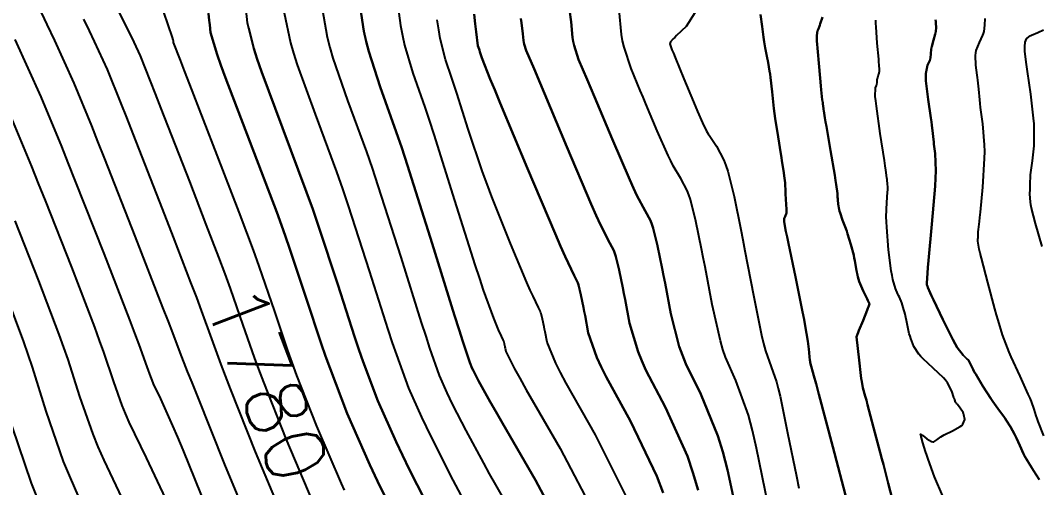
# Model space of a CAD drawing. Header units: metres. Extents: x 837476 to 838477, y 1189012 to 1191014.
# Drawn here: x 837810.4 to 837875.4, y 1189951.6 to 1189981.5 of the extents above; entities that cross this region are included whole.
import ezdxf

# ---------------------------------------------------------------- set-up
doc = ezdxf.new("R2010")
doc.units = ezdxf.units.M
doc.header["$LTSCALE"] = 0.3
doc.layers.add('COTAS 10', color=1, linetype='Continuous')
doc.layers.add('COTAS INT', color=252, linetype='Continuous')
doc.styles.get("Standard").update_dxf_attribs({"font": 'simplex.shx'})

msp = doc.modelspace()

# ---------------------------------------------------------------- linework, layer by layer
at = {"layer": 'COTAS 10'}
for points in [[(837829.044, 1189950.679), (837827.325, 1189954.726), (837825.892, 1189958.352), (837825.577, 1189959.178), (837825.298, 1189959.926), (837824.585, 1189961.985), (837823.768, 1189964.339), (837823.423, 1189965.273), (837823.027, 1189966.33), (837822.227, 1189968.414), (837821.167, 1189971.167), (837819.348, 1189975.825), (837818.978, 1189976.769), (837818.665, 1189977.563), (837818.018, 1189979.182), (837817.621, 1189980.056), (837817.466, 1189980.38), (837817.291, 1189980.74), (837816.498, 1189982.338)], [(837829.56, 1189982.569), (837829.945, 1189980.389), (837830.115, 1189979.727), (837830.312, 1189979.039), (837831.251, 1189976.339), (837832.45, 1189973.061), (837832.811, 1189972.008), (837833.185, 1189970.892), (837834.64, 1189966.339), (837835.95, 1189962.161), (837836.233, 1189961.282), (837836.482, 1189960.524), (837837.09, 1189958.789), (837837.583, 1189957.672), (837837.759, 1189957.303), (837837.952, 1189956.908), (837838.789, 1189955.267), (837839.917, 1189953.183), (837840.293, 1189952.509), (837840.696, 1189951.793), (837842.382, 1189948.859)], [(837829.56, 1189982.569), (837829.945, 1189980.389), (837830.115, 1189979.727), (837830.312, 1189979.039), (837831.251, 1189976.339), (837832.45, 1189973.061), (837832.811, 1189972.008), (837833.185, 1189970.892), (837834.64, 1189966.339), (837835.95, 1189962.161), (837836.233, 1189961.282), (837836.482, 1189960.524), (837837.09, 1189958.789), (837837.583, 1189957.672), (837837.759, 1189957.303), (837837.952, 1189956.908), (837838.789, 1189955.267), (837839.917, 1189953.183), (837840.293, 1189952.509), (837840.696, 1189951.793), (837842.382, 1189948.859)], [(837842.302, 1189981.57), (837842.355, 1189981.296), (837842.445, 1189980.603), (837842.484, 1189980.16), (837842.505, 1189980.043), (837842.53, 1189979.929), (837842.657, 1189979.541), (837843.15, 1189978.37), (837845.249, 1189973.38), (837846.808, 1189969.728), (837847.128, 1189969), (837847.401, 1189968.395), (837847.982, 1189967.236), (837848.236, 1189966.752), (837848.303, 1189966.574), (837848.368, 1189966.376), (837848.588, 1189965.502), (837848.816, 1189964.373), (837848.887, 1189964.016), (837848.96, 1189963.638), (837849.252, 1189962.112), (837849.794, 1189960.28), (837850.026, 1189959.71), (837850.293, 1189959.112), (837851.552, 1189956.728), (837852.944, 1189953.635), (837853.294, 1189952.591), (837853.63, 1189951.466)], [(837853.63, 1189951.466), (837853.294, 1189952.591), (837852.944, 1189953.635), (837851.552, 1189956.728), (837850.293, 1189959.112), (837850.026, 1189959.71), (837849.794, 1189960.28), (837849.252, 1189962.112), (837848.96, 1189963.638), (837848.887, 1189964.016), (837848.816, 1189964.373), (837848.588, 1189965.502), (837848.368, 1189966.376), (837848.303, 1189966.574), (837848.236, 1189966.752), (837847.982, 1189967.236), (837847.401, 1189968.395), (837847.128, 1189969), (837846.808, 1189969.728), (837845.249, 1189973.38), (837843.15, 1189978.37), (837842.657, 1189979.541), (837842.53, 1189979.929), (837842.505, 1189980.043), (837842.484, 1189980.16), (837842.445, 1189980.603), (837842.355, 1189981.296), (837842.302, 1189981.57)], [(837866.041, 1189950.847), (837865.756, 1189951.897), (837865.453, 1189953.091), (837865.356, 1189953.468), (837865.252, 1189953.865), (837864.83, 1189955.465), (837864.446, 1189956.905), (837864.366, 1189957.201), (837864.298, 1189957.452), (837864.151, 1189957.987), (837864.07, 1189958.405), (837864.044, 1189958.583), (837864.016, 1189958.787), (837863.901, 1189959.749), (837863.736, 1189961.238), (837863.798, 1189961.418), (837863.838, 1189961.521), (837863.888, 1189961.647), (837864.154, 1189962.297), (837864.419, 1189962.945), (837864.469, 1189963.071), (837864.509, 1189963.173), (837864.57, 1189963.349), (837864.506, 1189963.491), (837864.468, 1189963.572), (837864.42, 1189963.67), (837864.173, 1189964.176), (837863.916, 1189964.772), (837863.863, 1189964.926), (837863.817, 1189965.077), (837863.716, 1189965.584), (837863.634, 1189966.115), (837863.599, 1189966.28), (837863.561, 1189966.452), (837863.38, 1189967.141), (837863.17, 1189967.831), (837863.112, 1189968.005), (837863.055, 1189968.17), (837862.853, 1189968.706), (837862.687, 1189969.156), (837862.654, 1189969.267), (837862.625, 1189969.373), (837862.564, 1189969.709), (837862.541, 1189969.998), (837862.536, 1189970.074), (837862.531, 1189970.148), (837862.518, 1189970.4), (837862.447, 1189970.967), (837862.405, 1189971.239), (837862.353, 1189971.561), (837862.087, 1189973.138), (837861.821, 1189974.684), (837861.769, 1189974.987), (837861.726, 1189975.234), (837861.651, 1189975.675), (837861.637, 1189975.772), (837861.633, 1189975.803), (837861.629, 1189975.836), (837861.615, 1189975.971), (837861.596, 1189976.124), (837861.59, 1189976.168), (837861.583, 1189976.213), (837861.553, 1189976.383), (837861.501, 1189976.813), (837861.48, 1189977.022), (837861.456, 1189977.27), (837861.346, 1189978.491), (837861.245, 1189979.691), (837861.226, 1189979.926), (837861.213, 1189980.12), (837861.199, 1189980.468), (837861.213, 1189980.546), (837861.217, 1189980.569), (837861.221, 1189980.593), (837861.237, 1189980.685), (837861.257, 1189980.779), (837861.264, 1189980.804), (837861.272, 1189980.829), (837861.308, 1189980.914), (837861.372, 1189981.078), (837861.399, 1189981.153), (837861.428, 1189981.239), (837861.567, 1189981.657)], [(837861.567, 1189981.657), (837861.428, 1189981.239), (837861.399, 1189981.153), (837861.372, 1189981.078), (837861.308, 1189980.914), (837861.272, 1189980.829), (837861.264, 1189980.804), (837861.257, 1189980.779), (837861.237, 1189980.685), (837861.221, 1189980.593), (837861.217, 1189980.569), (837861.213, 1189980.546), (837861.199, 1189980.468), (837861.213, 1189980.12), (837861.226, 1189979.926), (837861.245, 1189979.691), (837861.346, 1189978.491), (837861.456, 1189977.27), (837861.48, 1189977.022), (837861.501, 1189976.813), (837861.553, 1189976.383), (837861.583, 1189976.213), (837861.59, 1189976.168), (837861.596, 1189976.124), (837861.615, 1189975.971), (837861.629, 1189975.836), (837861.633, 1189975.803), (837861.637, 1189975.772), (837861.651, 1189975.675), (837861.726, 1189975.234), (837861.769, 1189974.987), (837861.821, 1189974.684), (837862.087, 1189973.138), (837862.353, 1189971.561), (837862.405, 1189971.239), (837862.447, 1189970.967), (837862.518, 1189970.4), (837862.531, 1189970.148), (837862.536, 1189970.074), (837862.541, 1189969.998), (837862.564, 1189969.709), (837862.625, 1189969.373), (837862.654, 1189969.267), (837862.687, 1189969.156), (837862.853, 1189968.706), (837863.055, 1189968.17), (837863.112, 1189968.005), (837863.17, 1189967.831), (837863.38, 1189967.141), (837863.561, 1189966.452), (837863.599, 1189966.28), (837863.634, 1189966.115), (837863.716, 1189965.584), (837863.817, 1189965.077), (837863.863, 1189964.926), (837863.916, 1189964.772), (837864.173, 1189964.176), (837864.42, 1189963.67), (837864.468, 1189963.572), (837864.506, 1189963.491), (837864.57, 1189963.349), (837864.509, 1189963.173), (837864.469, 1189963.071), (837864.419, 1189962.945), (837864.154, 1189962.297), (837863.888, 1189961.647), (837863.838, 1189961.521), (837863.798, 1189961.418), (837863.736, 1189961.238), (837863.901, 1189959.749), (837864.016, 1189958.787), (837864.044, 1189958.583), (837864.07, 1189958.405), (837864.151, 1189957.987), (837864.298, 1189957.452), (837864.366, 1189957.201), (837864.446, 1189956.905), (837864.83, 1189955.465), (837865.252, 1189953.865), (837865.356, 1189953.468), (837865.453, 1189953.091), (837865.756, 1189951.897), (837866.041, 1189950.847)], [(837817.438, 1189949.743), (837815.712, 1189953.368), (837815.334, 1189954.233), (837814.998, 1189955.037), (837814.147, 1189957.438), (837813.399, 1189959.792), (837813.13, 1189960.566), (837812.833, 1189961.394), (837811.537, 1189964.828), (837810.018, 1189968.662)], [(837829.044, 1189950.679), (837827.325, 1189954.726), (837825.892, 1189958.352), (837825.577, 1189959.178), (837825.298, 1189959.926), (837824.585, 1189961.985), (837823.768, 1189964.339), (837823.423, 1189965.273), (837823.027, 1189966.33), (837822.227, 1189968.414)]]:
    msp.add_lwpolyline(points, dxfattribs=at)
at = {"layer": 'COTAS INT'}
for points in [[(837834.269, 1189983.834), (837834.633, 1189981.125), (837834.753, 1189980.479), (837834.881, 1189979.877), (837835.412, 1189978.08), (837836.178, 1189975.92), (837836.453, 1189975.09), (837836.756, 1189974.159), (837838.08, 1189969.959), (837839.374, 1189965.85), (837839.659, 1189964.977), (837839.911, 1189964.219), (837840.555, 1189962.437), (837840.912, 1189961.596), (837840.984, 1189961.431), (837841.043, 1189961.295), (837841.16, 1189961.051), (837841.197, 1189960.981), (837841.206, 1189960.955), (837841.216, 1189960.926), (837841.248, 1189960.799), (837841.281, 1189960.635), (837841.291, 1189960.583), (837841.302, 1189960.529), (837841.344, 1189960.307), (837841.905, 1189959.212), (837842.242, 1189958.607), (837842.659, 1189957.87), (837844.821, 1189954.12), (837847.093, 1189949.785)], [(837834.269, 1189983.834), (837834.633, 1189981.125), (837834.753, 1189980.479), (837834.881, 1189979.877), (837835.412, 1189978.08), (837836.178, 1189975.92), (837836.453, 1189975.09), (837836.756, 1189974.159), (837838.08, 1189969.959), (837839.374, 1189965.85), (837839.659, 1189964.977), (837839.911, 1189964.219), (837840.555, 1189962.437), (837840.912, 1189961.596), (837840.984, 1189961.431), (837841.043, 1189961.295), (837841.16, 1189961.051), (837841.197, 1189960.981), (837841.206, 1189960.955), (837841.216, 1189960.926), (837841.248, 1189960.799), (837841.281, 1189960.635), (837841.291, 1189960.583), (837841.302, 1189960.529), (837841.344, 1189960.307), (837841.905, 1189959.212), (837842.242, 1189958.607), (837842.659, 1189957.87), (837844.821, 1189954.12), (837847.093, 1189949.785)], [(837831.915, 1189983.201), (837832.289, 1189980.757), (837832.434, 1189980.103), (837832.596, 1189979.458), (837833.332, 1189977.209), (837834.359, 1189974.346), (837834.705, 1189973.314), (837835.078, 1189972.178), (837836.651, 1189967.209), (837838.081, 1189962.608), (837838.365, 1189961.703), (837838.6, 1189960.958), (837839.043, 1189959.602), (837839.205, 1189959.234), (837839.263, 1189959.113), (837839.326, 1189958.983), (837839.602, 1189958.443), (837840.351, 1189957.107), (837840.713, 1189956.476), (837841.142, 1189955.73), (837843.251, 1189952.092), (837845.392, 1189948.073)], [(837845.392, 1189948.073), (837843.251, 1189952.092), (837841.142, 1189955.73), (837840.713, 1189956.476), (837840.351, 1189957.107), (837839.602, 1189958.443), (837839.326, 1189958.983), (837839.263, 1189959.113), (837839.205, 1189959.234), (837839.043, 1189959.602), (837838.6, 1189960.958), (837838.365, 1189961.703), (837838.081, 1189962.608), (837836.651, 1189967.209), (837835.078, 1189972.178), (837834.705, 1189973.314), (837834.359, 1189974.346), (837833.332, 1189977.209), (837832.596, 1189979.458), (837832.434, 1189980.103), (837832.289, 1189980.757), (837831.915, 1189983.201)], [(837856.616, 1189947.597), (837855.506, 1189952.75), (837855.2, 1189953.895), (837854.894, 1189954.918), (837853.796, 1189957.597), (837852.838, 1189959.526), (837852.62, 1189960.078), (837852.424, 1189960.636), (837851.888, 1189962.714), (837851.513, 1189964.675), (837851.419, 1189965.16), (837851.328, 1189965.619), (837851.034, 1189967.069), (837850.752, 1189968.193), (837850.669, 1189968.447), (837850.583, 1189968.676), (837850.255, 1189969.297), (837849.722, 1189970.281), (837849.507, 1189970.739), (837849.262, 1189971.276), (837848.134, 1189973.889), (837847.004, 1189976.575), (837846.541, 1189977.675), (837846, 1189978.963), (837845.713, 1189979.841), (837845.656, 1189980.098), (837845.609, 1189980.361), (837845.52, 1189981.361), (837845.317, 1189982.926)], [(837845.317, 1189982.926), (837845.52, 1189981.361), (837845.609, 1189980.361), (837845.656, 1189980.098), (837845.713, 1189979.841), (837846, 1189978.963), (837846.541, 1189977.675), (837847.004, 1189976.575), (837848.134, 1189973.889), (837849.262, 1189971.276), (837849.507, 1189970.739), (837849.722, 1189970.281), (837850.255, 1189969.297), (837850.583, 1189968.676), (837850.669, 1189968.447), (837850.752, 1189968.193), (837851.034, 1189967.069), (837851.328, 1189965.619), (837851.419, 1189965.16), (837851.513, 1189964.675), (837851.888, 1189962.714), (837852.424, 1189960.636), (837852.62, 1189960.078), (837852.838, 1189959.526), (837853.796, 1189957.597), (837854.894, 1189954.918), (837855.2, 1189953.895), (837855.506, 1189952.75), (837856.616, 1189947.597)], [(837825.42, 1189948.279), (837823.42, 1189953.1), (837821.656, 1189957.483), (837821.315, 1189958.336), (837821.037, 1189959.032), (837820.563, 1189960.244), (837820.086, 1189961.501), (837819.806, 1189962.226), (837819.461, 1189963.114), (837817.684, 1189967.684), (837815.753, 1189972.609), (837815.312, 1189973.721), (837814.911, 1189974.724), (837813.802, 1189977.44), (837812.559, 1189980.174), (837812.074, 1189981.188), (837811.528, 1189982.315)], [(837831.055, 1189951.452), (837830.856, 1189951.879), (837829.278, 1189955.538), (837828.01, 1189958.786), (837827.709, 1189959.599), (837827.429, 1189960.373), (837826.596, 1189962.856), (837825.612, 1189965.75), (837825.237, 1189966.784), (837824.817, 1189967.918), (837824.32, 1189969.218), (837822.928, 1189972.856), (837821.175, 1189977.361), (837820.84, 1189978.223), (837820.571, 1189978.919), (837820.141, 1189980.038), (837820.138, 1189980.067), (837820.138, 1189980.074), (837820.137, 1189980.082), (837820.134, 1189980.108), (837820.123, 1189980.162), (837820.116, 1189980.187), (837820.108, 1189980.216), (837820.066, 1189980.36), (837819.519, 1189981.988)], [(837837.164, 1189948.913), (837835.202, 1189952.758), (837834.751, 1189953.683), (837834.339, 1189954.547), (837833.184, 1189957.164), (837832.246, 1189959.655), (837831.971, 1189960.44), (837831.689, 1189961.267), (837830.618, 1189964.597), (837829.399, 1189968.321), (837829.024, 1189969.396), (837828.634, 1189970.49), (837827.09, 1189974.597), (837825.743, 1189978.2), (837825.478, 1189978.975), (837825.258, 1189979.654), (837824.851, 1189981.303), (837824.751, 1189982.291)], [(837858.466, 1189948.741), (837857.363, 1189954.135), (837857.092, 1189955.268), (837856.837, 1189956.244), (837856.04, 1189958.466), (837855.382, 1189959.94), (837855.215, 1189960.445), (837855.053, 1189960.992), (837854.523, 1189963.316), (837854.066, 1189965.711), (837853.951, 1189966.304), (837853.84, 1189966.865), (837853.481, 1189968.637), (837853.136, 1189970.01), (837853.034, 1189970.32), (837852.93, 1189970.6), (837852.529, 1189971.359), (837852.043, 1189972.166), (837851.885, 1189972.477), (837851.716, 1189972.825), (837851.019, 1189974.398), (837850.296, 1189976.116), (837850.111, 1189976.556), (837849.933, 1189976.98), (837849.343, 1189978.386), (837848.895, 1189979.752), (837848.807, 1189980.152), (837848.733, 1189980.561), (837848.596, 1189982.119)], [(837858.466, 1189948.741), (837857.363, 1189954.135), (837857.092, 1189955.268), (837856.837, 1189956.244), (837856.04, 1189958.466), (837855.382, 1189959.94), (837855.215, 1189960.445), (837855.053, 1189960.992), (837854.523, 1189963.316), (837854.066, 1189965.711), (837853.951, 1189966.304), (837853.84, 1189966.865), (837853.481, 1189968.637), (837853.136, 1189970.01), (837853.034, 1189970.32), (837852.93, 1189970.6), (837852.529, 1189971.359), (837852.043, 1189972.166), (837851.885, 1189972.477), (837851.716, 1189972.825), (837851.019, 1189974.398), (837850.296, 1189976.116), (837850.111, 1189976.556), (837849.933, 1189976.98), (837849.343, 1189978.386), (837848.895, 1189979.752), (837848.807, 1189980.152), (837848.733, 1189980.561), (837848.596, 1189982.119)], [(837853.426, 1189981.944), (837852.855, 1189981.073), (837852.251, 1189980.484), (837852.134, 1189980.367), (837852.038, 1189980.269), (837851.868, 1189980.084), (837851.843, 1189980.03), (837851.837, 1189980.015), (837851.833, 1189980.001), (837851.823, 1189979.948), (837851.958, 1189979.574), (837852.045, 1189979.356), (837852.153, 1189979.089), (837852.725, 1189977.714), (837853.339, 1189976.25), (837853.595, 1189975.642), (837853.904, 1189974.907), (837854.17, 1189974.374), (837854.263, 1189974.215), (837854.365, 1189974.052), (837854.803, 1189973.42), (837855.276, 1189972.524), (837855.4, 1189972.193), (837855.52, 1189971.826), (837855.928, 1189970.204), (837856.352, 1189968.111), (837856.482, 1189967.448), (837856.619, 1189966.748), (837857.159, 1189963.917), (837857.683, 1189961.348), (837857.809, 1189960.813), (837857.927, 1189960.355), (837858.284, 1189959.335), (837858.629, 1189958.372), (837858.74, 1189957.949), (837858.857, 1189957.458), (837859.335, 1189955.12), (837859.897, 1189952.347), (837860.067, 1189951.582)], [(837853.426, 1189981.944), (837852.855, 1189981.073), (837852.251, 1189980.484), (837852.134, 1189980.367), (837852.038, 1189980.269), (837851.868, 1189980.084), (837851.843, 1189980.03), (837851.837, 1189980.015), (837851.833, 1189980.001), (837851.823, 1189979.948), (837851.958, 1189979.574), (837852.045, 1189979.356), (837852.153, 1189979.089), (837852.725, 1189977.714), (837853.339, 1189976.25), (837853.595, 1189975.642), (837853.904, 1189974.907), (837854.17, 1189974.374), (837854.263, 1189974.215), (837854.365, 1189974.052), (837854.803, 1189973.42), (837855.276, 1189972.524), (837855.4, 1189972.193), (837855.52, 1189971.826), (837855.928, 1189970.204), (837856.352, 1189968.111), (837856.482, 1189967.448), (837856.619, 1189966.748), (837857.159, 1189963.917), (837857.683, 1189961.348), (837857.809, 1189960.813), (837857.927, 1189960.355), (837858.284, 1189959.335), (837858.629, 1189958.372), (837858.74, 1189957.949), (837858.857, 1189957.458), (837859.335, 1189955.12), (837859.897, 1189952.347), (837860.067, 1189951.582)], [(837827.051, 1189949.913), (837825.373, 1189953.913), (837823.774, 1189957.918), (837823.446, 1189958.757), (837823.168, 1189959.479), (837822.574, 1189961.114), (837821.927, 1189962.92), (837821.614, 1189963.749), (837821.244, 1189964.722), (837820.129, 1189967.607), (837819.425, 1189969.425), (837817.55, 1189974.217), (837817.145, 1189975.245), (837816.788, 1189976.144), (837815.91, 1189978.311), (837815.09, 1189980.115), (837814.77, 1189980.784), (837814.41, 1189981.527)], [(837833.708, 1189950.911), (837833.166, 1189952.027), (837832.668, 1189953.079), (837831.231, 1189956.351), (837830.128, 1189959.221), (837829.84, 1189960.019), (837829.559, 1189960.82), (837828.607, 1189963.727), (837827.506, 1189967.036), (837827.131, 1189968.09), (837826.725, 1189969.204), (837825.009, 1189973.727), (837823.459, 1189977.781), (837823.159, 1189978.599), (837822.914, 1189979.286), (837822.496, 1189980.671), (837822.445, 1189981.179), (837822.431, 1189981.314), (837822.419, 1189981.446), (837822.376, 1189981.903), (837822.419, 1189981.446), (837822.431, 1189981.314), (837822.445, 1189981.179), (837822.496, 1189980.671), (837822.914, 1189979.286), (837823.159, 1189978.599), (837823.459, 1189977.781), (837825.009, 1189973.727), (837826.725, 1189969.204), (837827.131, 1189968.09), (837827.506, 1189967.036), (837828.607, 1189963.727), (837829.559, 1189960.82), (837829.84, 1189960.019), (837830.128, 1189959.221), (837831.231, 1189956.351), (837832.668, 1189953.079), (837833.166, 1189952.027), (837833.708, 1189950.911)], [(837827.205, 1189981.936), (837827.602, 1189980.022), (837827.796, 1189979.351), (837828.028, 1189978.619), (837829.17, 1189975.468), (837830.542, 1189971.775), (837830.918, 1189970.702), (837831.292, 1189969.607), (837832.629, 1189965.468), (837833.82, 1189961.714), (837834.102, 1189960.861), (837834.364, 1189960.089), (837835.137, 1189957.976), (837835.961, 1189956.11), (837836.255, 1189955.493), (837836.577, 1189954.833), (837837.976, 1189952.09), (837839.483, 1189949.258)], [(837827.205, 1189981.936), (837827.602, 1189980.022), (837827.796, 1189979.351), (837828.028, 1189978.619), (837829.17, 1189975.468), (837830.542, 1189971.775), (837830.918, 1189970.702), (837831.292, 1189969.607), (837832.629, 1189965.468), (837833.82, 1189961.714), (837834.102, 1189960.861), (837834.364, 1189960.089), (837835.137, 1189957.976), (837835.961, 1189956.11), (837836.255, 1189955.493), (837836.577, 1189954.833), (837837.976, 1189952.09), (837839.483, 1189949.258)], [(837849.043, 1189951.068), (837847.065, 1189954.989), (837845.203, 1189958.284), (837844.837, 1189958.974), (837844.535, 1189959.568), (837843.98, 1189960.909), (837843.855, 1189961.565), (837843.823, 1189961.728), (837843.793, 1189961.881), (837843.694, 1189962.367), (837843.6, 1189962.743), (837843.572, 1189962.828), (837843.543, 1189962.905), (837843.434, 1189963.113), (837843.089, 1189963.836), (837842.913, 1189964.237), (837842.701, 1189964.725), (837841.644, 1189967.216), (837840.448, 1189970.197), (837840.149, 1189970.994), (837839.864, 1189971.779), (837838.951, 1189974.512), (837838.227, 1189976.808), (837838.062, 1189977.317), (837837.911, 1189977.77), (837837.493, 1189978.951), (837837.165, 1189980.297), (837837.071, 1189980.854), (837836.976, 1189981.493)], [(837849.043, 1189951.068), (837847.065, 1189954.989), (837845.203, 1189958.284), (837844.837, 1189958.974), (837844.535, 1189959.568), (837843.98, 1189960.909), (837843.855, 1189961.565), (837843.823, 1189961.728), (837843.793, 1189961.881), (837843.694, 1189962.367), (837843.6, 1189962.743), (837843.572, 1189962.828), (837843.543, 1189962.905), (837843.434, 1189963.113), (837843.089, 1189963.836), (837842.913, 1189964.237), (837842.701, 1189964.725), (837841.644, 1189967.216), (837840.448, 1189970.197), (837840.149, 1189970.994), (837839.864, 1189971.779), (837838.951, 1189974.512), (837838.227, 1189976.808), (837838.062, 1189977.317), (837837.911, 1189977.77), (837837.493, 1189978.951), (837837.165, 1189980.297), (837837.071, 1189980.854), (837836.976, 1189981.493)], [(837851.389, 1189951.287), (837850.993, 1189952.352), (837849.308, 1189955.858), (837847.748, 1189958.698), (837847.431, 1189959.342), (837847.164, 1189959.924), (837846.616, 1189961.51), (837846.408, 1189962.602), (837846.355, 1189962.872), (837846.305, 1189963.127), (837846.141, 1189963.934), (837845.984, 1189964.56), (837845.938, 1189964.701), (837845.89, 1189964.829), (837845.708, 1189965.174), (837845.136, 1189966.376), (837844.842, 1189967.043), (837844.49, 1189967.855), (837842.732, 1189971.995), (837840.984, 1189976.174), (837840.638, 1189977.01), (837840.353, 1189977.707), (837839.822, 1189979.066), (837839.698, 1189979.457), (837839.67, 1189979.543), (837839.645, 1189979.621), (837839.573, 1189979.822), (837839.449, 1189980.716), (837839.39, 1189981.23), (837839.32, 1189981.86)], [(837839.32, 1189981.86), (837839.39, 1189981.23), (837839.449, 1189980.716), (837839.573, 1189979.822), (837839.645, 1189979.621), (837839.67, 1189979.543), (837839.698, 1189979.457), (837839.822, 1189979.066), (837840.353, 1189977.707), (837840.638, 1189977.01), (837840.984, 1189976.174), (837842.732, 1189971.995), (837844.49, 1189967.855), (837844.842, 1189967.043), (837845.136, 1189966.376), (837845.708, 1189965.174), (837845.89, 1189964.829), (837845.938, 1189964.701), (837845.984, 1189964.56), (837846.141, 1189963.934), (837846.305, 1189963.127), (837846.355, 1189962.872), (837846.408, 1189962.602), (837846.616, 1189961.51), (837847.164, 1189959.924), (837847.431, 1189959.342), (837847.748, 1189958.698), (837849.308, 1189955.858), (837850.993, 1189952.352), (837851.389, 1189951.287)], [(837857.618, 1189981.837), (837857.724, 1189981.061), (837857.803, 1189980.386), (837857.823, 1189980.232), (837857.843, 1189980.091), (837857.909, 1189979.699), (837857.976, 1189979.373), (837858.018, 1189979.171), (837858.101, 1189978.768), (837858.191, 1189978.22), (837858.218, 1189978.025), (837858.244, 1189977.813), (837858.344, 1189976.893), (837858.465, 1189975.818), (837858.505, 1189975.508), (837858.548, 1189975.193), (837858.727, 1189974.01), (837858.902, 1189972.941), (837858.942, 1189972.697), (837858.979, 1189972.476), (837859.082, 1189971.867), (837859.151, 1189971.374), (837859.166, 1189971.226), (837859.179, 1189971.073), (837859.214, 1189970.48), (837859.237, 1189969.936), (837859.243, 1189969.813), (837859.249, 1189969.703), (837859.27, 1189969.406), (837859.269, 1189969.203), (837859.262, 1189969.152), (837859.252, 1189969.103), (837859.19, 1189968.942), (837859.128, 1189968.8), (837859.118, 1189968.762), (837859.112, 1189968.725), (837859.112, 1189968.597), (837859.237, 1189967.981), (837859.308, 1189967.637), (837859.396, 1189967.217), (837859.843, 1189965.074), (837860.299, 1189962.841), (837860.391, 1189962.365), (837860.469, 1189961.951), (837860.629, 1189960.969), (837860.686, 1189960.46), (837860.71, 1189960.24), (837860.742, 1189959.952), (837860.71, 1189960.24), (837860.686, 1189960.46), (837860.629, 1189960.969), (837860.469, 1189961.951), (837860.391, 1189962.365), (837860.299, 1189962.841), (837859.843, 1189965.074), (837859.396, 1189967.217), (837859.308, 1189967.637), (837859.237, 1189967.981), (837859.112, 1189968.597), (837859.112, 1189968.725), (837859.118, 1189968.762), (837859.128, 1189968.8), (837859.19, 1189968.942), (837859.252, 1189969.103), (837859.262, 1189969.152), (837859.269, 1189969.203), (837859.27, 1189969.406), (837859.249, 1189969.703), (837859.243, 1189969.813), (837859.237, 1189969.936), (837859.214, 1189970.48), (837859.179, 1189971.073), (837859.166, 1189971.226), (837859.151, 1189971.374), (837859.082, 1189971.867), (837858.979, 1189972.476), (837858.942, 1189972.697), (837858.902, 1189972.941), (837858.727, 1189974.01), (837858.548, 1189975.193), (837858.505, 1189975.508), (837858.465, 1189975.818), (837858.344, 1189976.893), (837858.244, 1189977.813), (837858.218, 1189978.025), (837858.191, 1189978.22), (837858.101, 1189978.768), (837858.018, 1189979.171), (837857.976, 1189979.373), (837857.909, 1189979.699), (837857.843, 1189980.091), (837857.823, 1189980.232), (837857.803, 1189980.386), (837857.724, 1189981.061), (837857.618, 1189981.837)], [(837869.244, 1189951.081), (837868.723, 1189952.309), (837868.306, 1189953.446), (837868.218, 1189953.696), (837868.142, 1189953.918), (837867.969, 1189954.485), (837867.889, 1189954.801), (837867.873, 1189954.864), (837867.859, 1189954.917), (837867.83, 1189955.022), (837867.883, 1189955.001), (837867.922, 1189954.974), (837867.971, 1189954.939), (837868.234, 1189954.737), (837868.532, 1189954.566), (837868.603, 1189954.551), (837868.669, 1189954.55), (837868.867, 1189954.66), (837869.121, 1189954.872), (837869.223, 1189954.935), (837869.338, 1189955), (837869.868, 1189955.249), (837870.364, 1189955.519), (837870.458, 1189955.596), (837870.533, 1189955.675), (837870.647, 1189955.971), (837870.599, 1189956.267), (837870.571, 1189956.347), (837870.538, 1189956.425), (837870.363, 1189956.698), (837870.186, 1189956.918), (837870.15, 1189956.964), (837870.12, 1189957.003), (837870.059, 1189957.085), (837870.007, 1189957.216), (837869.983, 1189957.285), (837869.955, 1189957.368), (837869.818, 1189957.785), (837869.538, 1189958.319), (837869.419, 1189958.475), (837869.283, 1189958.636), (837868.643, 1189959.247), (837867.992, 1189959.847), (837867.85, 1189960), (837867.723, 1189960.148), (837867.402, 1189960.637), (837867.205, 1189961.133), (837867.157, 1189961.286), (837867.111, 1189961.445), (837866.97, 1189962.076), (837866.841, 1189962.691), (837866.804, 1189962.841), (837866.766, 1189962.982), (837866.624, 1189963.414), (837866.473, 1189963.782), (837866.43, 1189963.882), (837866.386, 1189963.98), (837866.222, 1189964.328), (837866.054, 1189964.915), (837866.007, 1189965.165), (837865.961, 1189965.453), (837865.791, 1189966.807), (837865.669, 1189968.246), (837865.652, 1189968.586), (837865.642, 1189968.902), (837865.668, 1189969.834), (837865.722, 1189970.488), (837865.729, 1189970.629), (837865.734, 1189970.752), (837865.726, 1189971.051), (837865.703, 1189971.217), (837865.698, 1189971.256), (837865.693, 1189971.292), (837865.683, 1189971.398), (837865.614, 1189971.884), (837865.572, 1189972.16), (837865.521, 1189972.498), (837865.253, 1189974.228), (837865.005, 1189975.97), (837864.965, 1189976.316), (837864.937, 1189976.602), (837864.944, 1189977.142), (837865.014, 1189977.288), (837865.027, 1189977.326), (837865.037, 1189977.364), (837865.051, 1189977.491), (837865.061, 1189977.63), (837865.068, 1189977.674), (837865.078, 1189977.72), (837865.13, 1189977.908), (837865.183, 1189978.092), (837865.193, 1189978.136), (837865.2, 1189978.176), (837865.21, 1189978.295), (837865.185, 1189978.615), (837865.171, 1189978.782), (837865.154, 1189978.983), (837865.067, 1189979.991), (837864.992, 1189981.039), (837864.982, 1189981.266), (837864.978, 1189981.465)], [(837869.244, 1189951.081), (837868.723, 1189952.309), (837868.306, 1189953.446), (837868.218, 1189953.696), (837868.142, 1189953.918), (837867.969, 1189954.485), (837867.889, 1189954.801), (837867.873, 1189954.864), (837867.859, 1189954.917), (837867.83, 1189955.022), (837867.883, 1189955.001), (837867.922, 1189954.974), (837867.971, 1189954.939), (837868.234, 1189954.737), (837868.532, 1189954.566), (837868.603, 1189954.551), (837868.669, 1189954.55), (837868.867, 1189954.66), (837869.121, 1189954.872), (837869.223, 1189954.935), (837869.338, 1189955), (837869.868, 1189955.249), (837870.364, 1189955.519), (837870.458, 1189955.596), (837870.533, 1189955.675), (837870.647, 1189955.971), (837870.599, 1189956.267), (837870.571, 1189956.347), (837870.538, 1189956.425), (837870.363, 1189956.698), (837870.186, 1189956.918), (837870.15, 1189956.964), (837870.12, 1189957.003), (837870.059, 1189957.085), (837870.007, 1189957.216), (837869.983, 1189957.285), (837869.955, 1189957.368), (837869.818, 1189957.785), (837869.538, 1189958.319), (837869.419, 1189958.475), (837869.283, 1189958.636), (837868.643, 1189959.247), (837867.992, 1189959.847), (837867.85, 1189960), (837867.723, 1189960.148), (837867.402, 1189960.637), (837867.205, 1189961.133), (837867.157, 1189961.286), (837867.111, 1189961.445), (837866.97, 1189962.076), (837866.841, 1189962.691), (837866.804, 1189962.841), (837866.766, 1189962.982), (837866.624, 1189963.414), (837866.473, 1189963.782), (837866.43, 1189963.882), (837866.386, 1189963.98), (837866.222, 1189964.328), (837866.054, 1189964.915), (837866.007, 1189965.165), (837865.961, 1189965.453), (837865.791, 1189966.807), (837865.669, 1189968.246), (837865.652, 1189968.586), (837865.642, 1189968.902), (837865.668, 1189969.834), (837865.722, 1189970.488), (837865.729, 1189970.629), (837865.734, 1189970.752), (837865.726, 1189971.051), (837865.703, 1189971.217), (837865.698, 1189971.256), (837865.693, 1189971.292), (837865.683, 1189971.398), (837865.614, 1189971.884), (837865.572, 1189972.16), (837865.521, 1189972.498), (837865.253, 1189974.228), (837865.005, 1189975.97), (837864.965, 1189976.316), (837864.937, 1189976.602), (837864.944, 1189977.142), (837865.014, 1189977.288), (837865.027, 1189977.326), (837865.037, 1189977.364), (837865.051, 1189977.491), (837865.061, 1189977.63), (837865.068, 1189977.674), (837865.078, 1189977.72), (837865.13, 1189977.908), (837865.183, 1189978.092), (837865.193, 1189978.136), (837865.2, 1189978.176), (837865.21, 1189978.295), (837865.185, 1189978.615), (837865.171, 1189978.782), (837865.154, 1189978.983), (837865.067, 1189979.991), (837864.992, 1189981.039), (837864.982, 1189981.266), (837864.978, 1189981.465)], [(837868.786, 1189981.491), (837868.795, 1189981.376), (837868.803, 1189981.273), (837868.82, 1189980.993), (837868.803, 1189981.273), (837868.795, 1189981.376), (837868.786, 1189981.491)], [(837874.923, 1189957.065), (837874.903, 1189957.123), (837874.815, 1189957.334), (837874.708, 1189957.578), (837874.177, 1189958.738), (837873.613, 1189959.98), (837873.486, 1189960.277), (837873.371, 1189960.553), (837873.062, 1189961.381), (837872.78, 1189962.314), (837872.683, 1189962.657), (837872.576, 1189963.036), (837872.12, 1189964.71), (837871.711, 1189966.279), (837871.634, 1189966.592), (837871.573, 1189966.853), (837871.484, 1189967.354), (837871.494, 1189967.508), (837871.496, 1189967.548), (837871.497, 1189967.588), (837871.499, 1189967.726), (837871.502, 1189967.863), (837871.505, 1189967.903), (837871.509, 1189967.944), (837871.529, 1189968.096), (837871.586, 1189968.609), (837871.613, 1189968.876), (837871.645, 1189969.198), (837871.801, 1189970.815), (837871.917, 1189972.632), (837871.924, 1189973.081), (837871.92, 1189973.506), (837871.814, 1189974.843), (837871.664, 1189975.902), (837871.632, 1189976.152), (837871.604, 1189976.383), (837871.539, 1189977.06), (837871.489, 1189977.632), (837871.471, 1189977.797), (837871.451, 1189977.966), (837871.362, 1189978.597), (837871.335, 1189979.215), (837871.354, 1189979.374), (837871.385, 1189979.528), (837871.589, 1189980.042), (837871.811, 1189980.505), (837871.852, 1189980.626), (837871.885, 1189980.744), (837871.928, 1189981.149), (837871.958, 1189981.583)], [(837875.69, 1189954.926), (837875.337, 1189955.84), (837875.265, 1189956.038), (837875.203, 1189956.212), (837875.075, 1189956.637), (837874.903, 1189957.123), (837874.815, 1189957.334), (837874.708, 1189957.578), (837874.177, 1189958.738), (837873.613, 1189959.98), (837873.486, 1189960.277), (837873.371, 1189960.553), (837873.062, 1189961.381), (837872.78, 1189962.314), (837872.683, 1189962.657), (837872.576, 1189963.036), (837872.12, 1189964.71), (837871.711, 1189966.279), (837871.634, 1189966.592), (837871.573, 1189966.853), (837871.484, 1189967.354), (837871.494, 1189967.508), (837871.496, 1189967.548), (837871.497, 1189967.588), (837871.499, 1189967.726), (837871.502, 1189967.863), (837871.505, 1189967.903), (837871.509, 1189967.944), (837871.529, 1189968.096), (837871.586, 1189968.609), (837871.613, 1189968.876), (837871.645, 1189969.198), (837871.801, 1189970.815), (837871.917, 1189972.632), (837871.924, 1189973.081), (837871.92, 1189973.506), (837871.814, 1189974.843), (837871.664, 1189975.902), (837871.632, 1189976.152), (837871.604, 1189976.383), (837871.539, 1189977.06), (837871.489, 1189977.632), (837871.471, 1189977.797), (837871.451, 1189977.966), (837871.362, 1189978.597), (837871.335, 1189979.215), (837871.354, 1189979.374), (837871.385, 1189979.528), (837871.589, 1189980.042), (837871.811, 1189980.505), (837871.852, 1189980.626), (837871.885, 1189980.744), (837871.928, 1189981.149), (837871.958, 1189981.583)], [(837824.923, 1189981.009), (837825.258, 1189979.654), (837825.478, 1189978.975), (837825.743, 1189978.2), (837827.09, 1189974.597), (837828.634, 1189970.49), (837829.024, 1189969.396), (837829.399, 1189968.321), (837830.618, 1189964.597), (837831.689, 1189961.267), (837831.971, 1189960.44), (837832.246, 1189959.655), (837833.184, 1189957.164), (837834.339, 1189954.547), (837834.751, 1189953.683), (837835.202, 1189952.758), (837837.164, 1189948.913)], [(837874.923, 1189952.889), (837874.591, 1189953.438), (837874.494, 1189953.612), (837874.406, 1189953.777), (837874.161, 1189954.303), (837873.958, 1189954.771), (837873.895, 1189954.9), (837873.831, 1189955.029), (837873.575, 1189955.491), (837873.302, 1189955.928), (837873.226, 1189956.041), (837873.15, 1189956.15), (837872.874, 1189956.515), (837872.543, 1189956.965), (837872.432, 1189957.128), (837872.313, 1189957.308), (837871.812, 1189958.096), (837871.352, 1189958.856), (837871.259, 1189959.019), (837871.18, 1189959.16), (837871.019, 1189959.497), (837870.909, 1189959.707), (837870.862, 1189959.769), (837870.808, 1189959.832), (837870.556, 1189960.073), (837870.173, 1189960.577), (837870.037, 1189960.806), (837869.888, 1189961.074), (837869.24, 1189962.365), (837868.649, 1189963.615), (837868.535, 1189963.857), (837868.444, 1189964.054), (837868.294, 1189964.39), (837868.286, 1189964.427), (837868.284, 1189964.436), (837868.281, 1189964.445), (837868.273, 1189964.471), (837868.264, 1189964.494), (837868.258, 1189964.506), (837868.248, 1189964.527), (837868.238, 1189964.563), (837868.235, 1189964.578), (837868.232, 1189964.596), (837868.222, 1189964.678), (837868.267, 1189965.314), (837868.299, 1189965.681), (837868.339, 1189966.13), (837868.555, 1189968.439), (837868.753, 1189970.862), (837868.782, 1189971.384), (837868.799, 1189971.84), (837868.77, 1189972.947), (837868.683, 1189973.56), (837868.665, 1189973.704), (837868.649, 1189973.838), (837868.611, 1189974.229), (837868.552, 1189974.758), (837868.522, 1189974.979), (837868.486, 1189975.232), (837868.308, 1189976.412), (837868.17, 1189977.593), (837868.16, 1189977.845), (837868.161, 1189978.065), (837868.266, 1189978.592), (837868.412, 1189978.896), (837868.439, 1189978.976), (837868.461, 1189979.054), (837868.49, 1189979.32), (837868.51, 1189979.607), (837868.525, 1189979.699), (837868.546, 1189979.796), (837868.655, 1189980.188), (837868.764, 1189980.57), (837868.785, 1189980.661), (837868.8, 1189980.745), (837868.82, 1189980.993), (837868.8, 1189980.745), (837868.785, 1189980.661), (837868.764, 1189980.57), (837868.655, 1189980.188), (837868.546, 1189979.796), (837868.525, 1189979.699), (837868.51, 1189979.607), (837868.49, 1189979.32), (837868.461, 1189979.054), (837868.439, 1189978.976), (837868.412, 1189978.896), (837868.266, 1189978.592), (837868.161, 1189978.065), (837868.16, 1189977.845), (837868.17, 1189977.593), (837868.308, 1189976.412), (837868.486, 1189975.232), (837868.522, 1189974.979), (837868.552, 1189974.758), (837868.611, 1189974.229), (837868.649, 1189973.838), (837868.665, 1189973.704), (837868.683, 1189973.56), (837868.77, 1189972.947), (837868.799, 1189971.84), (837868.782, 1189971.384), (837868.753, 1189970.862), (837868.555, 1189968.439), (837868.339, 1189966.13), (837868.299, 1189965.681), (837868.267, 1189965.314), (837868.222, 1189964.678), (837868.232, 1189964.596), (837868.235, 1189964.578), (837868.238, 1189964.563), (837868.248, 1189964.527), (837868.258, 1189964.506), (837868.264, 1189964.494), (837868.273, 1189964.471), (837868.281, 1189964.445), (837868.284, 1189964.436), (837868.286, 1189964.427), (837868.294, 1189964.39), (837868.444, 1189964.054), (837868.535, 1189963.857), (837868.649, 1189963.615), (837869.24, 1189962.365), (837869.888, 1189961.074), (837870.037, 1189960.806), (837870.173, 1189960.577), (837870.556, 1189960.073), (837870.808, 1189959.832), (837870.862, 1189959.769), (837870.909, 1189959.707), (837871.019, 1189959.497), (837871.18, 1189959.16), (837871.259, 1189959.019), (837871.352, 1189958.856), (837871.812, 1189958.096), (837872.313, 1189957.308), (837872.432, 1189957.128), (837872.543, 1189956.965), (837872.874, 1189956.515), (837873.15, 1189956.15), (837873.226, 1189956.041), (837873.302, 1189955.928), (837873.575, 1189955.491), (837873.831, 1189955.029), (837873.895, 1189954.9), (837873.958, 1189954.771), (837874.161, 1189954.303), (837874.406, 1189953.777), (837874.494, 1189953.612), (837874.591, 1189953.438), (837875.014, 1189952.74), (837875.402, 1189952.131)], [(837875.581, 1189967.025), (837875.162, 1189968.476), (837874.919, 1189969.466), (837874.875, 1189969.683), (837874.842, 1189969.876), (837874.803, 1189970.365), (837874.825, 1189970.682), (837874.828, 1189970.766), (837874.831, 1189970.848), (837874.834, 1189971.133), (837874.842, 1189971.418), (837874.848, 1189971.5), (837874.855, 1189971.584), (837874.897, 1189971.899), (837874.955, 1189972.336), (837874.974, 1189972.496), (837874.993, 1189972.673), (837875.072, 1189973.453), (837875.09, 1189974.499), (837875.072, 1189974.844), (837875.044, 1189975.212), (837874.858, 1189976.739), (837874.648, 1189978.183), (837874.606, 1189978.499), (837874.57, 1189978.779), (837874.494, 1189979.486), (837874.49, 1189979.892), (837874.498, 1189979.983), (837874.51, 1189980.063), (837874.589, 1189980.273), (837874.763, 1189980.425), (837874.836, 1189980.469), (837874.919, 1189980.514), (837875.307, 1189980.682), (837875.679, 1189980.853)], [(837822.288, 1189950.251), (837820.743, 1189954.034), (837820.402, 1189954.847), (837820.1, 1189955.559), (837819.322, 1189957.285), (837818.865, 1189958.245), (837818.765, 1189958.473), (837818.676, 1189958.686), (837818.451, 1189959.322), (837817.937, 1189960.756), (837817.666, 1189961.473), (837817.34, 1189962.328), (837815.698, 1189966.569), (837813.865, 1189971.233), (837813.417, 1189972.354), (837812.996, 1189973.401), (837811.693, 1189976.569), (837810.028, 1189980.233)], [(837874.923, 1189969.448), (837874.919, 1189969.466), (837874.875, 1189969.683), (837874.842, 1189969.876), (837874.803, 1189970.365), (837874.825, 1189970.682), (837874.828, 1189970.766), (837874.831, 1189970.848), (837874.834, 1189971.133), (837874.842, 1189971.418), (837874.848, 1189971.5), (837874.855, 1189971.584), (837874.897, 1189971.899), (837874.955, 1189972.336), (837874.974, 1189972.496), (837874.993, 1189972.673), (837875.072, 1189973.453), (837875.09, 1189974.499), (837875.072, 1189974.844), (837875.044, 1189975.212), (837874.858, 1189976.739), (837874.648, 1189978.183), (837874.606, 1189978.499), (837874.57, 1189978.779), (837874.494, 1189979.486), (837874.49, 1189979.892), (837874.498, 1189979.983), (837874.51, 1189980.063), (837874.589, 1189980.273), (837874.763, 1189980.425), (837874.836, 1189980.469), (837874.919, 1189980.514), (837874.923, 1189980.516)], [(837809.585, 1189975.699), (837811.067, 1189972.116), (837811.499, 1189971.048), (837811.941, 1189969.947), (837813.618, 1189965.699), (837815.087, 1189961.861), (837815.398, 1189961.02), (837815.668, 1189960.274), (837816.299, 1189958.38), (837816.837, 1189956.862), (837817.049, 1189956.353), (837817.288, 1189955.806), (837818.38, 1189953.514), (837819.626, 1189950.909)], [(837831.055, 1189951.452), (837830.856, 1189951.879), (837829.278, 1189955.538), (837828.01, 1189958.786), (837827.709, 1189959.599), (837827.429, 1189960.373), (837826.596, 1189962.856), (837825.612, 1189965.75), (837825.237, 1189966.784), (837824.817, 1189967.918), (837824.32, 1189969.218)], [(837814.039, 1189951.124), (837813.553, 1189952.243), (837813.119, 1189953.292), (837811.995, 1189956.496), (837811.131, 1189959.31), (837810.862, 1189960.113), (837810.58, 1189960.928), (837809.456, 1189963.957)], [(837863.152, 1189950.74), (837862.225, 1189954.233), (837861.329, 1189957.596), (837861.157, 1189958.241), (837861.018, 1189958.763), (837860.79, 1189959.617), (837860.774, 1189959.697), (837860.769, 1189959.73), (837860.764, 1189959.769), (837860.742, 1189959.952), (837860.764, 1189959.769), (837860.769, 1189959.73), (837860.774, 1189959.697), (837860.79, 1189959.617), (837861.018, 1189958.763), (837861.157, 1189958.241), (837861.329, 1189957.596), (837862.225, 1189954.233), (837863.152, 1189950.74)], [(837811.484, 1189950.83), (837811.064, 1189951.901), (837809.843, 1189955.553)], [(837827.051, 1189949.913), (837825.373, 1189953.913), (837824.923, 1189955.039)]]:
    msp.add_lwpolyline(points, dxfattribs=at)

# ---------------------------------------------------------------- texts
at = {"layer": 'COTAS 10', "insert": (837822.01, 1189963.681), "char_height": 3.8, "attachment_point": 7, "rotation": 291.03387}
msp.add_mtext('1780', dxfattribs=at)
msp.add_mtext('1780', dxfattribs=at)

doc.saveas('drawing.dxf')
